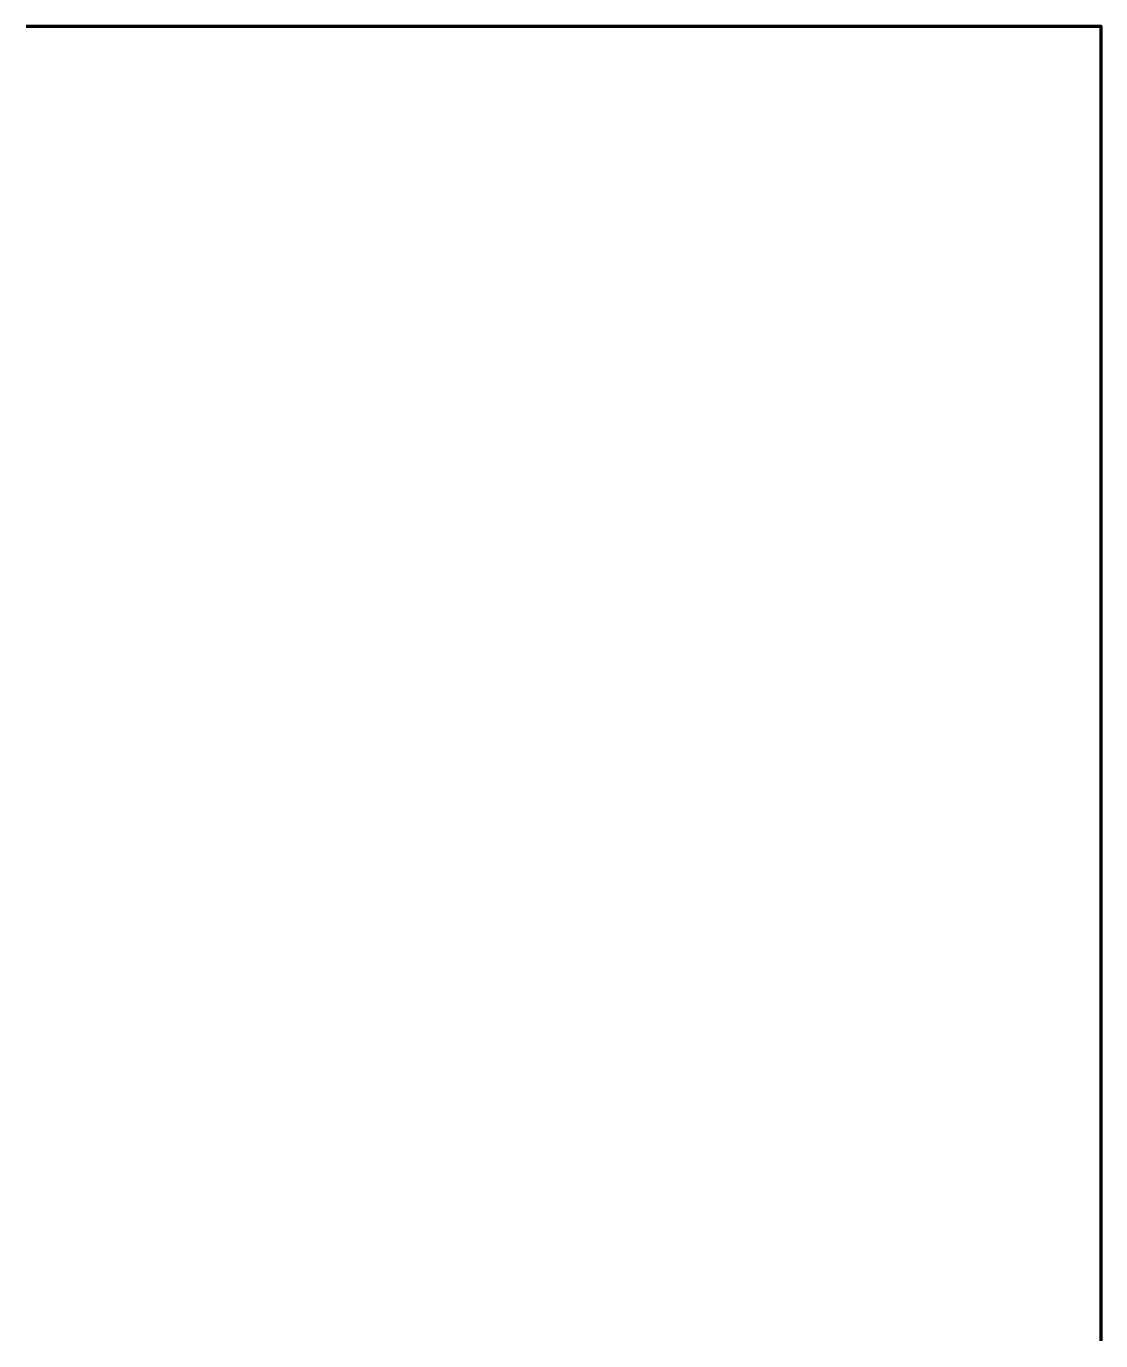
# Model space of a CAD drawing. Extents: x 1122 to 1869, y -1618 to -706.
import ezdxf

# ---------------------------------------------------------------- set-up
doc = ezdxf.new("R2010")
doc.units = 0
doc.header["$MEASUREMENT"] = 0
doc.layers.add('expelliarmus_path', color=7, linetype='Continuous', lineweight=0)

msp = doc.modelspace()

# ---------------------------------------------------------------- linework, layer by layer
at = {"layer": 'expelliarmus_path', "color": 7, "lineweight": 140}
msp.add_lwpolyline([(1122.22, -705.72), (1868.66, -705.72), (1868.66, -1618.43)], dxfattribs=at)

doc.saveas('drawing.dxf')
